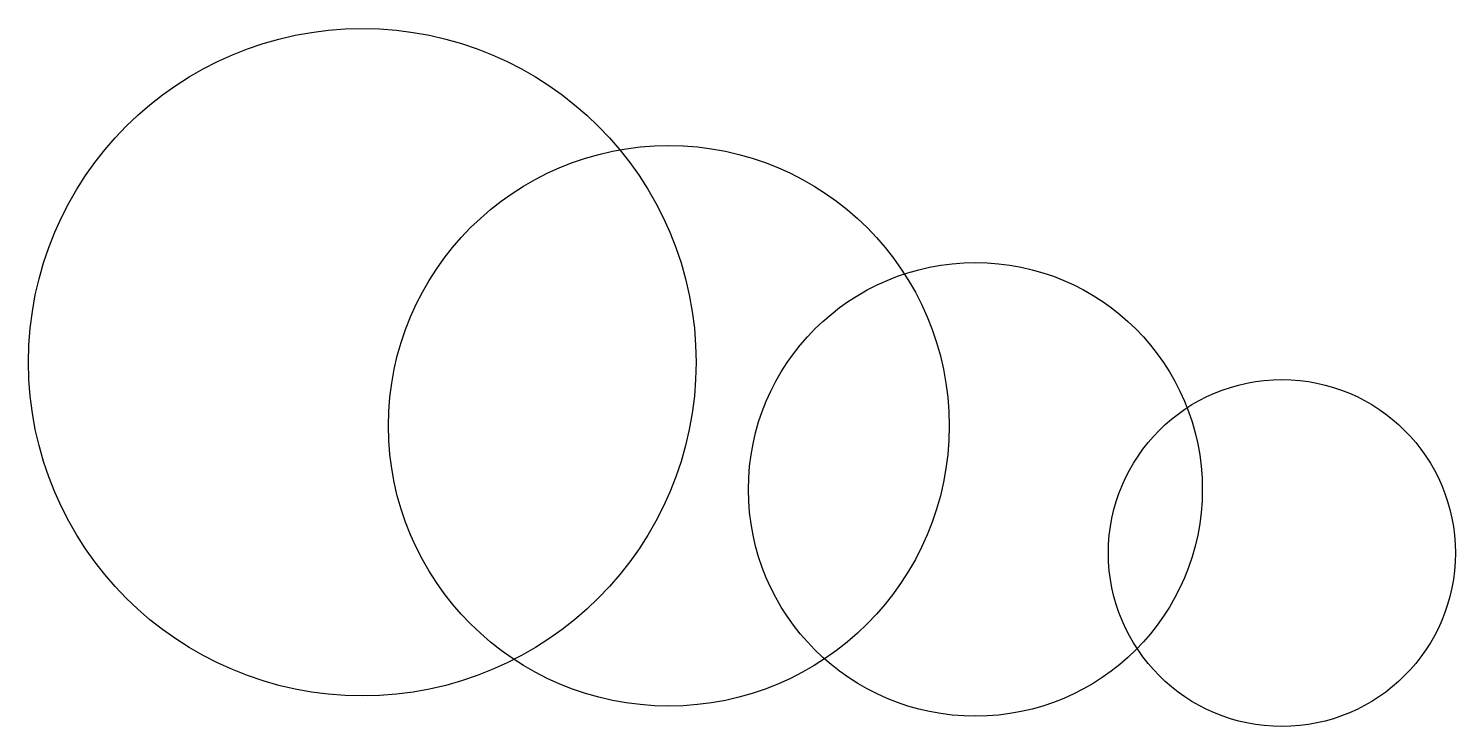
# Model space of a CAD drawing. Units: millimetres at full size, sheet at 1:100. Extents: x -16235 to 8939, y -12673 to -357.
import ezdxf

# ---------------------------------------------------------------- set-up
doc = ezdxf.new("R2010")
doc.units = ezdxf.units.MM
doc.header["$LTSCALE"] = 100
doc.layers.add('0-0', color=7, linetype='Continuous')

msp = doc.modelspace()

# ---------------------------------------------------------------- linework, layer by layer
at = {"layer": '0-0'}
for centre, radius in [((-10346.9, -6244.9), 5888.4), ((-4938.8, -7367.3), 4946), ((469.4, -8489.8), 4003.6), ((5877.6, -9612.2), 3061.2)]:
    msp.add_circle(centre, radius, dxfattribs=at)

doc.saveas('drawing.dxf')
